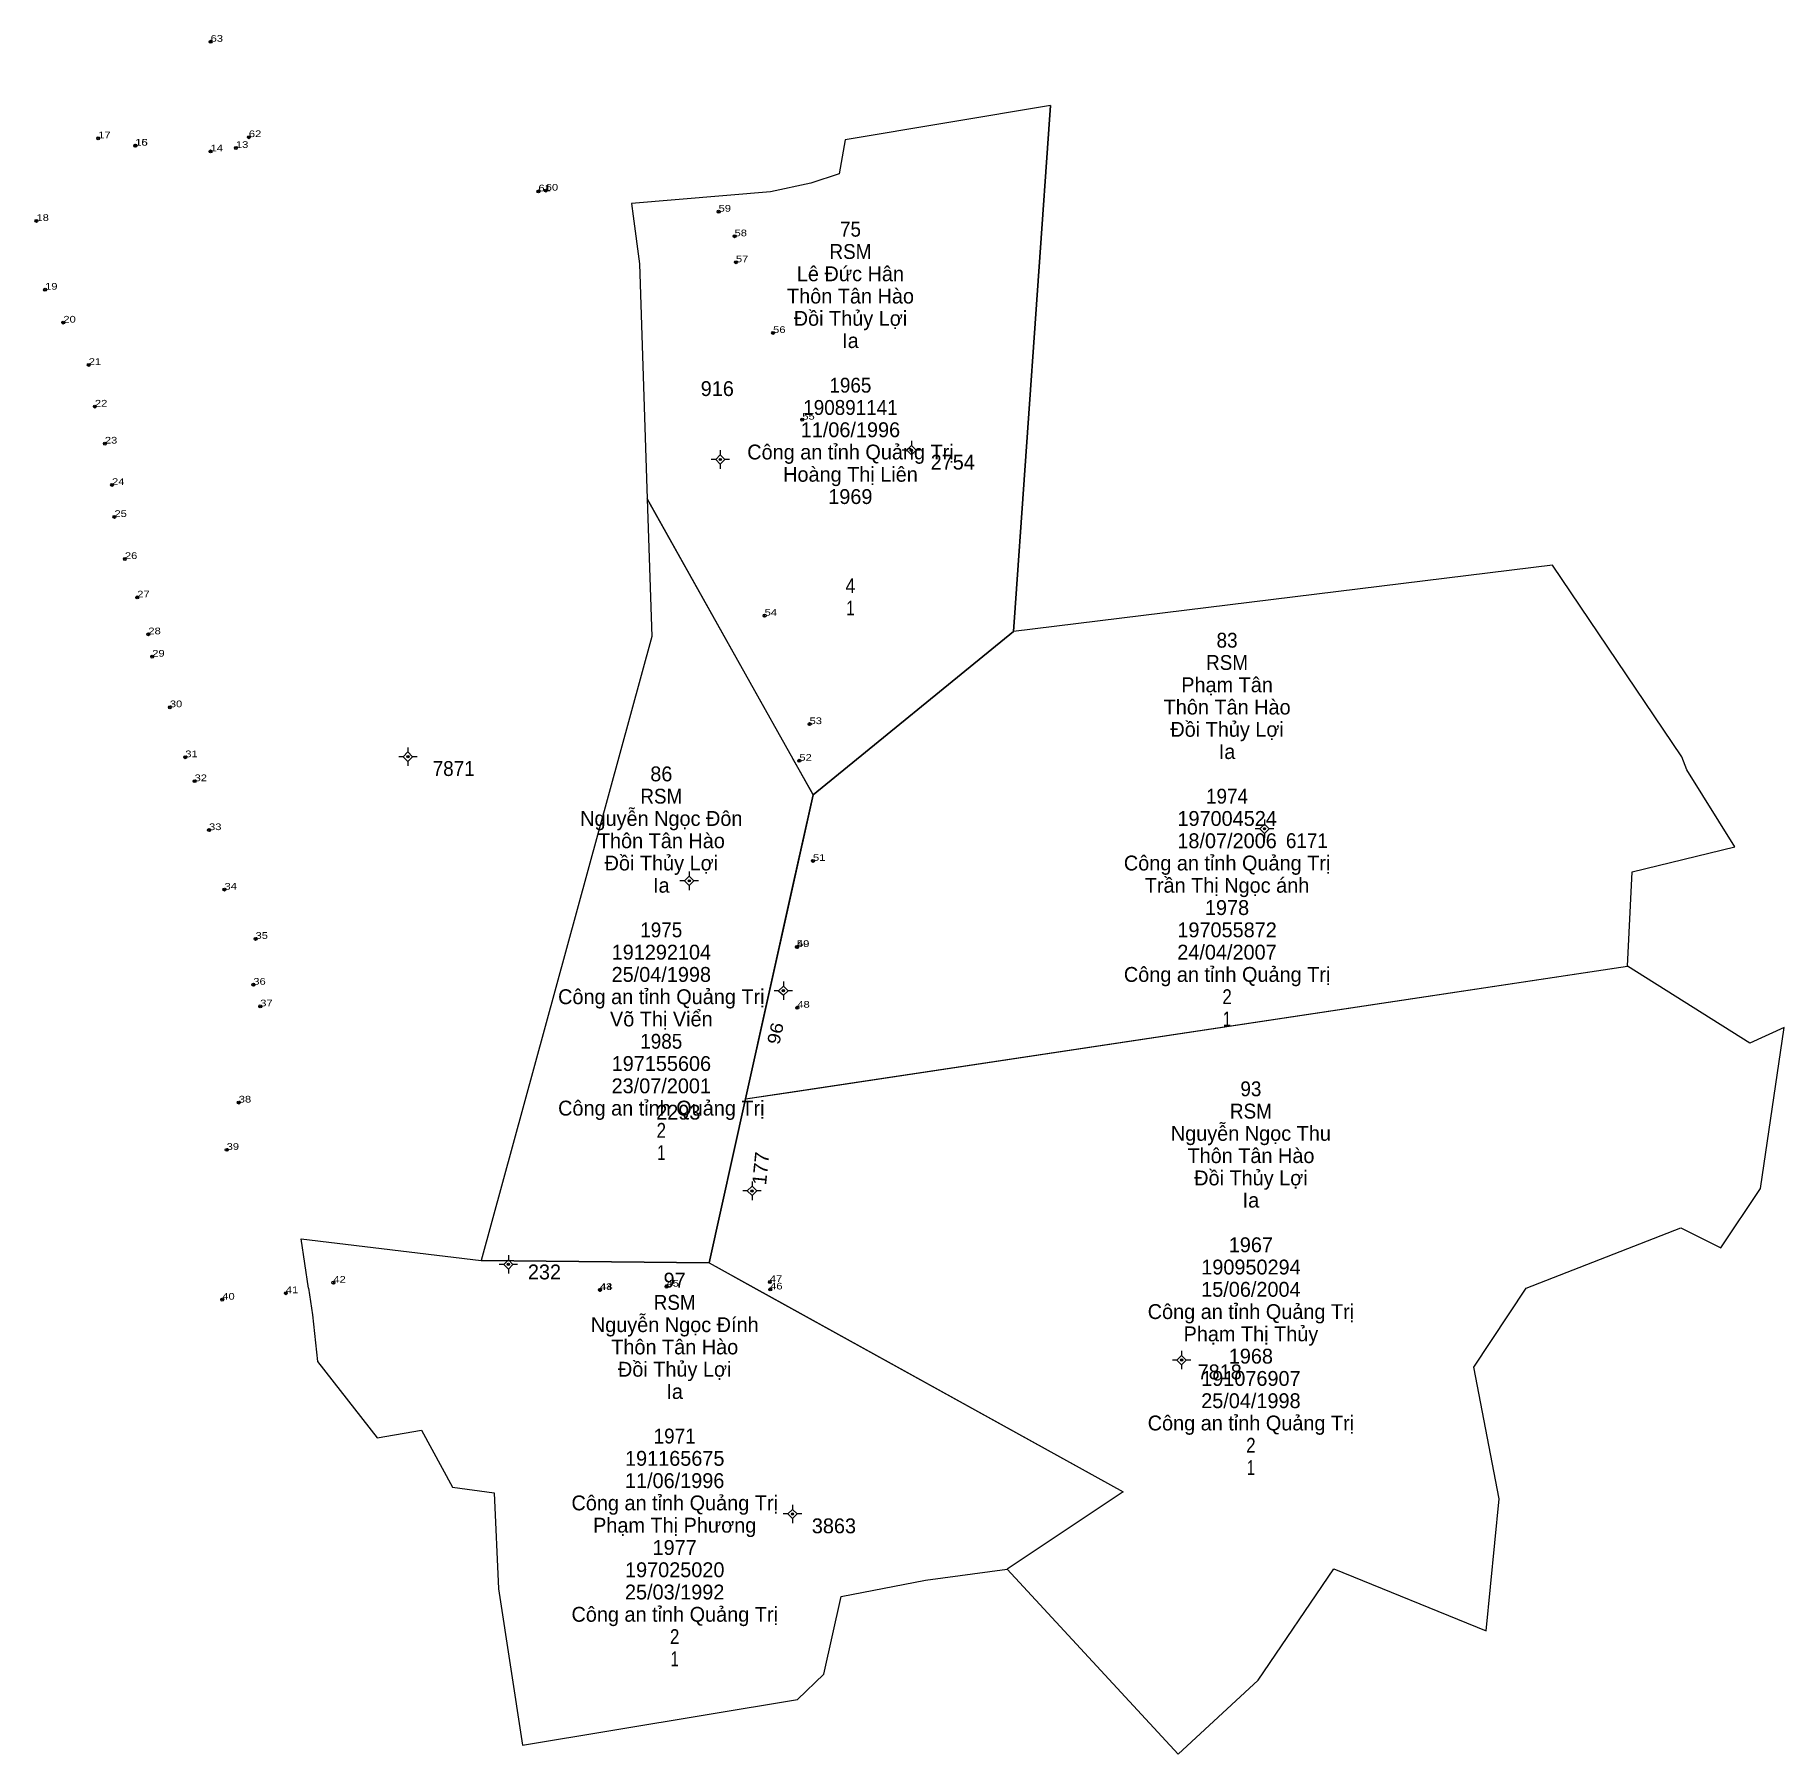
# Model space of a CAD drawing. Header units: metres. Extents: x 545627 to 550304, y 1836745 to 1839585.
# Drawn here: x 548237.2 to 548472.8, y 1839353.9 to 1839585.3 of the extents above.
import ezdxf
from ezdxf.enums import TextEntityAlignment as Align

# ---------------------------------------------------------------- set-up
doc = ezdxf.new("R2010")
doc.units = ezdxf.units.M
doc.header["$LTSCALE"] = 0.8
doc.header["$PDMODE"] = 32
doc.header["$PDSIZE"] = 0.4
for name, color, linetype, lineweight in [('10', 7, 'Continuous', 13), ('11', 7, 'Continuous', 13), ('12', 7, 'Continuous', 13)]:
    doc.layers.add(name, color=color, linetype=linetype, lineweight=lineweight)
for name, color, linetype in [('4', 7, 'Continuous'), ('54', 7, 'Continuous'), ('7', 7, 'Continuous')]:
    doc.layers.add(name, color=color, linetype=linetype)

msp = doc.modelspace()

# ---------------------------------------------------------------- hatches: boundary and pattern name
at = {"layer": '11'}
for points in [[(548329.6597, 1839528.17, 1), (548329.3597, 1839528.17, 1)], [(548355.3898, 1839529.42, 1), (548355.0898, 1839529.42, 1)], [(548287.5997, 1839488.16, 1), (548287.2997, 1839488.16, 1)], [(548402.9498, 1839478.45, 1), (548402.6498, 1839478.45, 1)], [(548325.4797, 1839471.44, 1), (548325.1797, 1839471.44, 1)], [(548338.1498, 1839456.65, 1), (548337.8498, 1839456.65, 1)], [(548333.9298, 1839429.69, 1), (548333.6297, 1839429.69, 1)], [(548301.1198, 1839419.8, 1), (548300.8198, 1839419.8, 1)], [(548391.7897, 1839406.92, 1), (548391.4897, 1839406.92, 1)], [(548339.3898, 1839386.19, 1), (548339.0898, 1839386.19, 1)]]:
    msp.add_hatch(color=256, dxfattribs=at).paths.add_polyline_path(points)

# ---------------------------------------------------------------- linework, layer by layer
at = {"layer": '10'}
for p, q in [((548319.68, 1839522.89), (548335.39, 1839494.81)), ((548342, 1839483), (548369, 1839505)), ((548339.21, 1839487.99), (548340.07, 1839486.44)), ((548340.07, 1839486.44), (548342, 1839483)), ((548339.38, 1839471.23), (548342, 1839483)), ((548332.9, 1839442.07), (548339.38, 1839471.23)), ((548338.74, 1839442.95), (548451.7, 1839459.96)), ((548332.9, 1839442.07), (548338.74, 1839442.95)), ((548328, 1839420), (548332.9, 1839442.07)), ((548297.3, 1839420.32), (548328, 1839420)), ((548328, 1839420), (548334.37, 1839416.47))]:
    msp.add_line(p, q, dxfattribs=at)
for points in [[(548369, 1839505), (548373.96, 1839575.85), (548346.33, 1839571.22), (548345.52, 1839566.65), (548341.7, 1839565.38), (548336.29, 1839564.21), (548317.56, 1839562.65), (548317.79, 1839560.92)], [(548317.79, 1839560.92), (548318.63, 1839554.52), (548319.68, 1839522.89)], [(548319.68, 1839522.89), (548320.3, 1839504.35), (548297.3, 1839420.32)], [(548451.7, 1839459.96), (548452.31, 1839472.66), (548466.13, 1839476.03), (548459.66, 1839486.38), (548458.99, 1839488.15), (548441.58, 1839513.95), (548369, 1839505)], [(548368.14, 1839378.74), (548391.18, 1839353.87), (548401.96, 1839363.81), (548412.14, 1839378.81), (548432.63, 1839370.44), (548434.4, 1839388.25), (548430.98, 1839405.95), (548438.03, 1839416.58), (548458.88, 1839424.74), (548464.24, 1839422.02), (548469.58, 1839430.03), (548472.76, 1839451.69), (548468.14, 1839449.58), (548451.7, 1839459.96)], [(548274.05, 1839416.59), (548273.07, 1839423.25), (548297.3, 1839420.32)], [(548274.05, 1839416.59), (548274.58, 1839413.01), (548275.27, 1839406.74), (548283.28, 1839396.45), (548289.29, 1839397.48), (548293.44, 1839389.8), (548299.06, 1839389.02), (548299.66, 1839376.12), (548302.88, 1839355.05), (548339.9, 1839361.22), (548343.45, 1839364.62), (548345.8, 1839375.08), (548357.14, 1839377.3), (548368.14, 1839378.74)], [(548334.37, 1839416.47), (548383.75, 1839389.16), (548368.14, 1839378.74)]]:
    msp.add_lwpolyline(points, dxfattribs=at)
at = {"layer": '11'}
for p, q in [((548355.24, 1839530.67), (548355.24, 1839530.05)), ((548328.89, 1839528.17), (548328.26, 1839528.17)), ((548329.51, 1839529.42), (548329.51, 1839528.79)), ((548329.51, 1839527.55), (548329.51, 1839526.92)), ((548330.76, 1839528.17), (548330.13, 1839528.17)), ((548354.61, 1839529.42), (548353.99, 1839529.42)), ((548355.24, 1839528.79), (548355.24, 1839528.17)), ((548356.49, 1839529.42), (548355.87, 1839529.42)), ((548286.82, 1839488.16), (548286.2, 1839488.16)), ((548287.45, 1839489.41), (548287.45, 1839488.79)), ((548287.45, 1839487.53), (548287.45, 1839486.91)), ((548288.7, 1839488.16), (548288.07, 1839488.16)), ((548402.18, 1839478.45), (548401.55, 1839478.45)), ((548402.8, 1839479.7), (548402.8, 1839479.07)), ((548404.05, 1839478.45), (548403.43, 1839478.45)), ((548402.8, 1839477.83), (548402.8, 1839477.2)), ((548324.7, 1839471.44), (548324.08, 1839471.44)), ((548325.33, 1839472.69), (548325.33, 1839472.07)), ((548326.58, 1839471.44), (548325.95, 1839471.44)), ((548325.33, 1839470.81), (548325.33, 1839470.19)), ((548338, 1839457.9), (548338, 1839457.27)), ((548337.37, 1839456.65), (548336.75, 1839456.65)), ((548338, 1839456.03), (548338, 1839455.4)), ((548339.25, 1839456.65), (548338.63, 1839456.65)), ((548333.78, 1839430.94), (548333.78, 1839430.31)), ((548333.15, 1839429.69), (548332.53, 1839429.69)), ((548333.78, 1839429.07), (548333.78, 1839428.44)), ((548335.03, 1839429.69), (548334.41, 1839429.69)), ((548300.35, 1839419.8), (548299.72, 1839419.8)), ((548300.97, 1839421.05), (548300.97, 1839420.43)), ((548300.97, 1839419.17), (548300.97, 1839418.55)), ((548302.22, 1839419.8), (548301.59, 1839419.8)), ((548391.64, 1839408.17), (548391.64, 1839407.55)), ((548391.01, 1839406.92), (548390.39, 1839406.92)), ((548391.64, 1839406.29), (548391.64, 1839405.67)), ((548392.89, 1839406.92), (548392.27, 1839406.92)), ((548338.61, 1839386.19), (548337.99, 1839386.19)), ((548339.24, 1839387.44), (548339.24, 1839386.81)), ((548340.49, 1839386.19), (548339.87, 1839386.19)), ((548339.24, 1839385.57), (548339.24, 1839384.94))]:
    msp.add_line(p, q, dxfattribs=at)
for points in [[(548355.24, 1839530.05), (548354.61, 1839529.42), (548355.24, 1839528.79), (548355.87, 1839529.42)], [(548329.51, 1839528.79), (548328.89, 1839528.17), (548329.51, 1839527.55), (548330.13, 1839528.17)], [(548287.45, 1839488.79), (548286.82, 1839488.16), (548287.45, 1839487.53), (548288.07, 1839488.16)], [(548402.8, 1839479.07), (548402.18, 1839478.45), (548402.8, 1839477.83), (548403.43, 1839478.45)], [(548325.33, 1839472.07), (548324.7, 1839471.44), (548325.33, 1839470.81), (548325.95, 1839471.44)], [(548338, 1839457.27), (548337.37, 1839456.65), (548338, 1839456.03), (548338.63, 1839456.65)], [(548333.78, 1839430.31), (548333.15, 1839429.69), (548333.78, 1839429.07), (548334.41, 1839429.69)], [(548300.97, 1839420.43), (548300.35, 1839419.8), (548300.97, 1839419.17), (548301.59, 1839419.8)], [(548391.64, 1839407.55), (548391.01, 1839406.92), (548391.64, 1839406.29), (548392.27, 1839406.92)], [(548339.24, 1839386.81), (548338.61, 1839386.19), (548339.24, 1839385.57), (548339.87, 1839386.19)]]:
    msp.add_lwpolyline(points, close=True, dxfattribs=at)
for centre in [(548329.5097, 1839528.17), (548355.2398, 1839529.42), (548287.4497, 1839488.16), (548402.7998, 1839478.45), (548325.3297, 1839471.44), (548337.9998, 1839456.65), (548333.7797, 1839429.69), (548300.9698, 1839419.8), (548391.6397, 1839406.92), (548339.2398, 1839386.19)]:
    msp.add_circle(centre, 0.15, dxfattribs=at)
at = {"layer": '12'}
for p, q in [((548373.96, 1839575.85), (548369, 1839505)), ((548332.9, 1839442.07), (548328, 1839420)), ((548328, 1839420), (548297.3, 1839420.32))]:
    msp.add_line(p, q, dxfattribs=at)
for points in [[(548373.96, 1839575.85), (548346.33, 1839571.22), (548345.52, 1839566.65), (548341.7, 1839565.38), (548336.29, 1839564.21), (548317.56, 1839562.65)], [(548369, 1839505), (548342, 1839483), (548319.68, 1839522.89)], [(548342, 1839483), (548332.9, 1839442.07), (548451.7, 1839459.96)], [(548328, 1839420), (548383.75, 1839389.16), (548368.14, 1839378.74)]]:
    msp.add_lwpolyline(points, dxfattribs=at)
at = {"layer": '7'}
for p in [(548260.87, 1839584.42), (548245.73, 1839571.42), (548250.72, 1839570.42), (548250.74, 1839570.43), (548260.86, 1839569.65), (548264.28, 1839570.12), (548266.02, 1839571.57), (548305.02, 1839564.27), (548306, 1839564.38), (548237.42, 1839560.3), (548329.28, 1839561.54), (548331.43, 1839558.23), (548331.61, 1839554.74), (548238.58, 1839551.04), (548241.03, 1839546.61), (548336.62, 1839545.22), (548244.46, 1839540.91), (548245.28, 1839535.3), (548340.55, 1839533.54), (548246.63, 1839530.31), (548247.6, 1839524.75), (548247.92, 1839520.44), (548249.32, 1839514.78), (548250.99, 1839509.6), (548335.48, 1839507.14), (548252.49, 1839504.64), (548253.01, 1839501.63), (548255.38, 1839494.81), (548341.54, 1839492.55), (548257.46, 1839488.09), (548340.15, 1839487.61), (548258.71, 1839484.86), (548260.66, 1839478.27), (548341.99, 1839474.13), (548262.73, 1839470.26), (548266.92, 1839463.63), (548339.82, 1839462.54), (548339.84, 1839462.53), (548266.63, 1839457.45), (548267.55, 1839454.54), (548339.88, 1839454.35), (548264.66, 1839441.59), (548263.04, 1839435.22), (548277.4, 1839417.33), (548322.27, 1839416.8), (548336.18, 1839417.42), (548262.44, 1839415.05), (548271, 1839415.92), (548313.29, 1839416.36), (548313.32, 1839416.36), (548336.23, 1839416.43)]:
    msp.add_point(p, dxfattribs=at)

# ---------------------------------------------------------------- texts
at = {"layer": '12', "width": 1.25}
for s, p in [('63', (548260.87, 1839584.42)), ('17', (548245.73, 1839571.42)), ('62', (548266.02, 1839571.58)), ('16', (548250.72, 1839570.43)), ('15', (548250.74, 1839570.43)), ('14', (548260.86, 1839569.65)), ('13', (548264.28, 1839570.13)), ('61', (548305.02, 1839564.28)), ('60', (548306, 1839564.38)), ('18', (548237.42, 1839560.3)), ('59', (548329.28, 1839561.54)), ('58', (548331.43, 1839558.23)), ('57', (548331.61, 1839554.74)), ('19', (548238.58, 1839551.04)), ('20', (548241.04, 1839546.61)), ('56', (548336.62, 1839545.22)), ('21', (548244.46, 1839540.91)), ('22', (548245.29, 1839535.3)), ('55', (548340.55, 1839533.54)), ('23', (548246.63, 1839530.32)), ('24', (548247.6, 1839524.75)), ('25', (548247.92, 1839520.44)), ('26', (548249.33, 1839514.78)), ('27', (548250.99, 1839509.6)), ('54', (548335.48, 1839507.14)), ('28', (548252.49, 1839504.64)), ('29', (548253.01, 1839501.63)), ('30', (548255.38, 1839494.82)), ('53', (548341.53, 1839492.54)), ('31', (548257.46, 1839488.09)), ('52', (548340.16, 1839487.61)), ('32', (548258.71, 1839484.86)), ('33', (548260.66, 1839478.27)), ('51', (548341.99, 1839474.13)), ('34', (548262.74, 1839470.26)), ('35', (548266.92, 1839463.63)), ('49', (548339.84, 1839462.53)), ('50', (548339.82, 1839462.54)), ('36', (548266.62, 1839457.45)), ('37', (548267.55, 1839454.54)), ('48', (548339.88, 1839454.36)), ('38', (548264.66, 1839441.59)), ('39', (548263.03, 1839435.22)), ('41', (548271, 1839415.92)), ('42', (548277.4, 1839417.33)), ('43', (548313.29, 1839416.36)), ('44', (548313.32, 1839416.36)), ('45', (548322.27, 1839416.8)), ('47', (548336.18, 1839417.42)), ('46', (548336.22, 1839416.42)), ('40', (548262.44, 1839415.05))]:
    msp.add_text(s, height=0.9, dxfattribs=at).set_placement(p)
at = {"layer": '4'}
for s, p in [('916', (548329.105, 1839536.72)), ('2754', (548360.815, 1839526.82)), ('2293', (548323.86, 1839439.29)), ('7818', (548396.76, 1839404.32)), ('3863', (548344.81, 1839383.59))]:
    msp.add_text(s, height=2, dxfattribs=at).set_placement(p, align=Align.CENTER)
at = {"layer": '4', "width": 0.95}
for s, p in [('7871', (548293.605, 1839485.56)), ('6171', (548408.505, 1839475.85))]:
    msp.add_text(s, height=2, dxfattribs=at).set_placement(p, align=Align.CENTER)
at = {"layer": '4'}
for s, height, rotation, width, p in [('96', 1.7, 77.465, 1.15, (548337.45, 1839449.3)), ('177', 1.9, 84.284, 1.05, (548335.67, 1839430.4))]:
    msp.add_text(s, height=height, rotation=rotation, dxfattribs=dict(at, width=width)).set_placement(p)
msp.add_text('232', height=2, dxfattribs=at).set_placement((548303.6, 1839417.78))
at = {"layer": '54'}
for s, width, p in [('75', 0.95, (548347.04, 1839558.18)), ('RSM', 0.95, (548347.035, 1839555.18)), ('1965', 0.95, (548347.03, 1839537.18)), ('190891141', 0.95, (548347.04, 1839534.18)), ('4', 0.9, (548347.035, 1839510.18)), ('1', 0.75, (548347.035, 1839507.18)), ('83', 0.95, (548397.755, 1839502.84)), ('RSM', 0.95, (548397.755, 1839499.84)), ('RSM', 0.95, (548321.565, 1839481.84)), ('1974', 0.95, (548397.75, 1839481.84)), ('1975', 0.95, (548321.56, 1839463.84)), ('2', 0.85, (548397.755, 1839454.84)), ('1', 0.75, (548397.755, 1839451.84)), ('1985', 0.95, (548321.56, 1839448.84)), ('93', 0.95, (548400.965, 1839442.44)), ('RSM', 0.95, (548400.965, 1839439.44)), ('2', 0.85, (548321.565, 1839436.84)), ('1', 0.75, (548321.565, 1839433.84)), ('RSM', 0.95, (548323.365, 1839413.68)), ('1971', 0.95, (548323.36, 1839395.68)), ('2', 0.85, (548400.965, 1839394.44)), ('1', 0.75, (548400.965, 1839391.44)), ('2', 0.85, (548323.365, 1839368.68)), ('1', 0.75, (548323.365, 1839365.68))]:
    msp.add_text(s, height=2, dxfattribs=dict(at, width=width)).set_placement(p, align=Align.CENTER)
for s, p in [('Lê Đức Hân', (548347.035, 1839552.18)), ('Thôn Tân Hào', (548347.045, 1839549.18)), ('Đồi Thủy Lợi', (548347.04, 1839546.18)), ('Ia', (548347.035, 1839543.18)), ('11/06/1996', (548347.035, 1839531.18)), ('Công an tỉnh Quảng Trị', (548347.04, 1839528.18)), ('Hoàng Thị Liên', (548347.04, 1839525.18)), ('1969', (548347.025, 1839522.18)), ('Phạm Tân', (548397.755, 1839496.84)), ('Thôn Tân Hào', (548397.765, 1839493.84)), ('Đồi Thủy Lợi', (548397.76, 1839490.84)), ('Ia', (548397.755, 1839487.84)), ('86', (548321.57, 1839484.84)), ('Nguyễn Ngọc Đôn', (548321.565, 1839478.84)), ('197004524', (548397.765, 1839478.84)), ('Thôn Tân Hào', (548321.575, 1839475.84)), ('18/07/2006', (548397.755, 1839475.84)), ('Đồi Thủy Lợi', (548321.57, 1839472.84)), ('Công an tỉnh Quảng Trị', (548397.76, 1839472.84)), ('Ia', (548321.565, 1839469.84)), ('Trần Thị Ngọc ánh', (548397.75, 1839469.84)), ('1978', (548397.75, 1839466.84)), ('197055872', (548397.76, 1839463.84)), ('191292104', (548321.575, 1839460.84)), ('24/04/2007', (548397.745, 1839460.84)), ('25/04/1998', (548321.565, 1839457.84)), ('Công an tỉnh Quảng Trị', (548397.76, 1839457.84)), ('Công an tỉnh Quảng Trị', (548321.57, 1839454.84)), ('Võ Thị Viển', (548321.57, 1839451.84)), ('197155606', (548321.575, 1839445.84)), ('23/07/2001', (548321.565, 1839442.84)), ('Công an tỉnh Quảng Trị', (548321.57, 1839439.84)), ('Nguyễn Ngọc Thu', (548400.96, 1839436.44)), ('Thôn Tân Hào', (548400.975, 1839433.44)), ('Đồi Thủy Lợi', (548400.97, 1839430.44)), ('Ia', (548400.965, 1839427.44)), ('1967', (548400.96, 1839421.44)), ('190950294', (548400.975, 1839418.44)), ('97', (548323.36, 1839416.68)), ('15/06/2004', (548400.965, 1839415.44)), ('Công an tỉnh Quảng Trị', (548400.97, 1839412.44)), ('Nguyễn Ngọc Đính', (548323.375, 1839410.68)), ('Thôn Tân Hào', (548323.375, 1839407.68)), ('Phạm Thị Thủy', (548400.965, 1839409.44)), ('1968', (548400.96, 1839406.44)), ('Đồi Thủy Lợi', (548323.37, 1839404.68)), ('191076907', (548400.965, 1839403.44)), ('Ia', (548323.365, 1839401.68)), ('25/04/1998', (548400.965, 1839400.44)), ('Công an tỉnh Quảng Trị', (548400.97, 1839397.44)), ('191165675', (548323.375, 1839392.68)), ('11/06/1996', (548323.365, 1839389.68)), ('Công an tỉnh Quảng Trị', (548323.37, 1839386.68)), ('Phạm Thị Phương', (548323.365, 1839383.68)), ('1977', (548323.36, 1839380.68)), ('197025020', (548323.375, 1839377.68)), ('25/03/1992', (548323.365, 1839374.68)), ('Công an tỉnh Quảng Trị', (548323.37, 1839371.68))]:
    msp.add_text(s, height=2, dxfattribs=at).set_placement(p, align=Align.CENTER)

doc.saveas('drawing.dxf')
